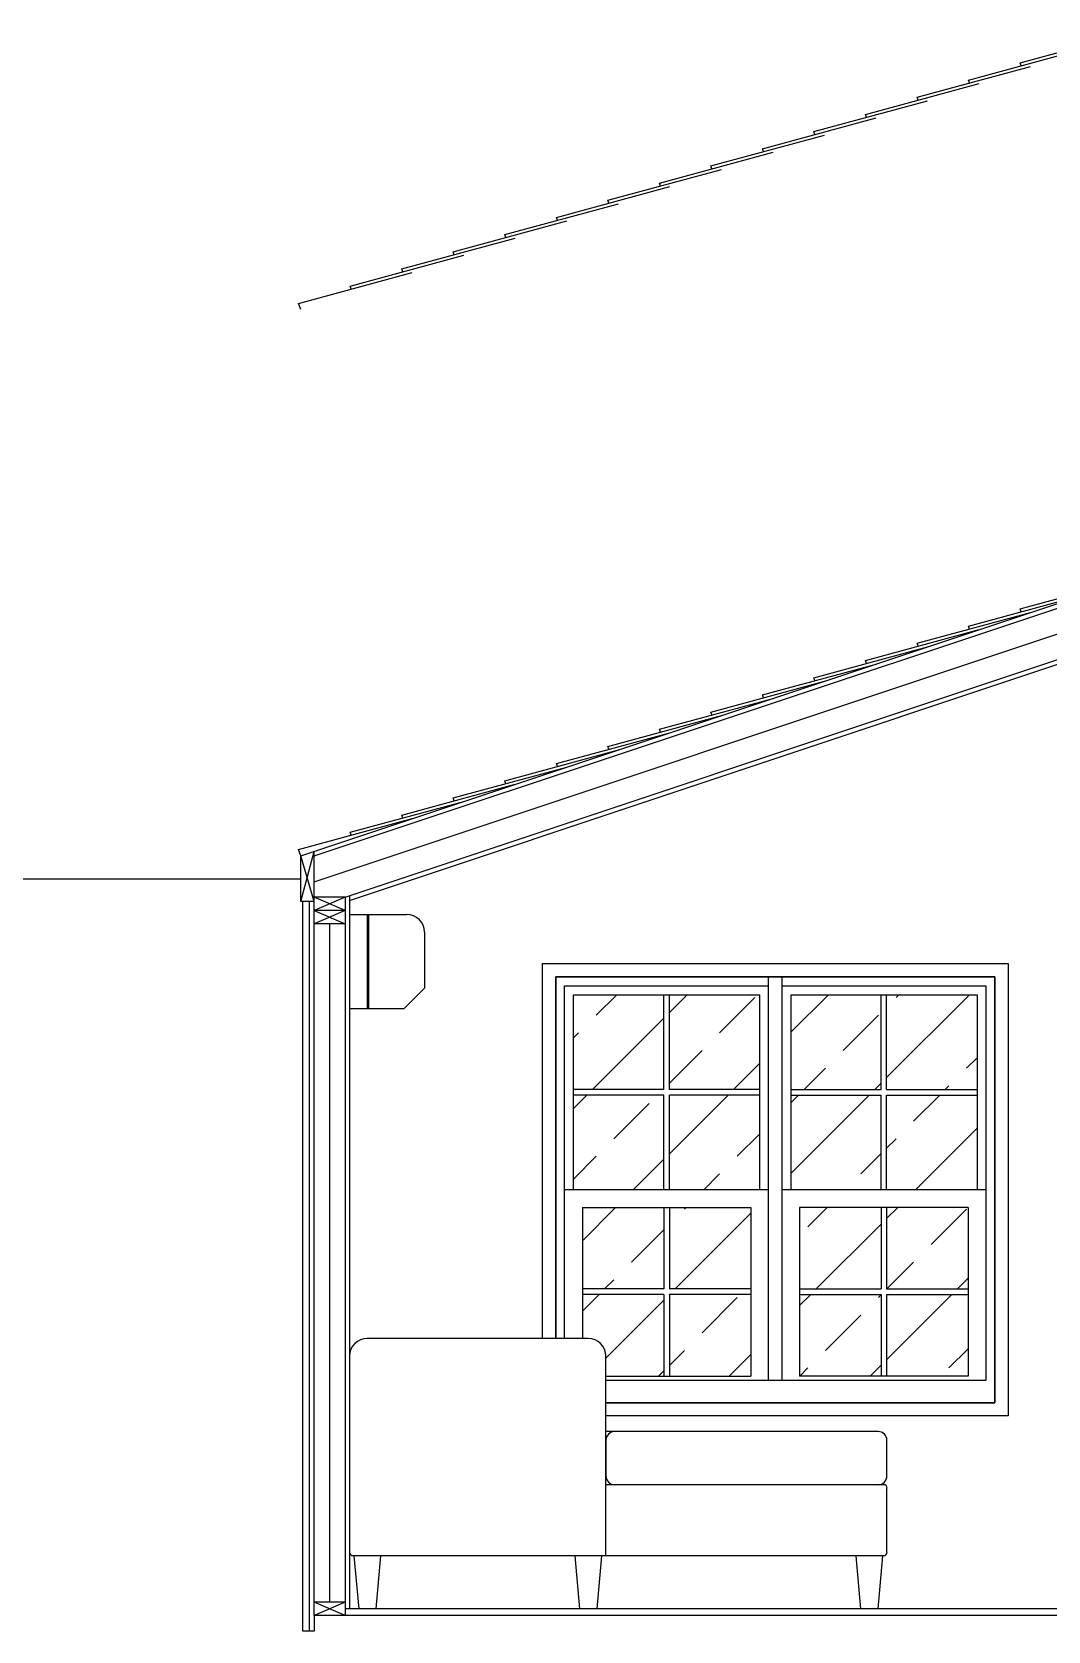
# Model space of a CAD drawing. Header units: inches. Extents: x -177 to 2825, y -2046 to -803.
# Drawn here: x 2021.2 to 2135.8, y -1320 to -1139.7 of the extents above; entities that cross this region are included whole.
import ezdxf

# ---------------------------------------------------------------- set-up
doc = ezdxf.new("R2010")
doc.units = ezdxf.units.IN
doc.header["$MEASUREMENT"] = 0
doc.layers.add('Insulation', color=7, linetype='BATTING')
doc.linetypes.add('BATTING', pattern='A,0.0001,-0.1,[134,ltypeshp.shx,S=0.1,R=0,X=-0.1,Y=0],-0.2,[134,ltypeshp.shx,S=0.1,R=180,X=0.1,Y=0],-0.1', length=0.4001)

msp = doc.modelspace()

# ---------------------------------------------------------------- hatches: boundary and pattern name
h = msp.add_hatch()
h.set_pattern_fill('ANSI33', color=256, scale=45)
h.set_pattern_definition([(45, (183.589, -1791.476), (-7.95495, 7.95495), []), (45, (191.544, -1791.476), (-7.95495, 7.95495), [5.625, -2.8125])])
h.paths.add_polyline_path([(2117.58, -1258.9), (2127.77, -1258.9), (2127.77, -1248.22), (2117.58, -1248.22)])
h.paths.add_polyline_path([(2106.77, -1258.9), (2116.96, -1258.9), (2116.96, -1248.22), (2106.77, -1248.22)])
h.paths.add_polyline_path([(2116.96, -1259.53), (2106.77, -1259.53), (2106.77, -1270.22), (2116.96, -1270.22)])
h.paths.add_polyline_path([(2117.58, -1259.53), (2117.58, -1270.22), (2127.77, -1270.22), (2127.77, -1259.53)])
h.paths.add_polyline_path([(2126.77, -1272.22), (2117.58, -1272.22), (2117.58, -1281.4), (2126.77, -1281.4)])
h.paths.add_polyline_path([(2126.77, -1282.03), (2117.58, -1282.03), (2117.58, -1291.22), (2126.77, -1291.22)])
h.paths.add_polyline_path([(2107.77, -1291.22), (2116.96, -1291.22), (2116.96, -1282.03), (2107.77, -1282.03)])
h.paths.add_polyline_path([(2107.77, -1272.22), (2107.77, -1281.4), (2116.96, -1281.4), (2116.96, -1272.22)])
h.paths.add_polyline_path([(2102.27, -1281.4), (2102.27, -1272.22), (2093.08, -1272.22), (2093.08, -1281.4)])
h.paths.add_polyline_path([(2102.27, -1282.03), (2093.08, -1282.03), (2093.08, -1291.22), (2102.27, -1291.22)])
h.paths.add_polyline_path([(2092.46, -1282.03), (2083.27, -1282.03), (2083.27, -1286.97), (2083.92, -1286.97, -0.414214), (2085.92, -1288.97), (2085.92, -1291.22), (2092.46, -1291.22)])
h.paths.add_polyline_path([(2092.46, -1272.22), (2083.27, -1272.22), (2083.27, -1281.4), (2092.46, -1281.4)])
h.paths.add_polyline_path([(2082.27, -1259.53), (2082.27, -1270.22), (2092.46, -1270.22), (2092.46, -1259.53)])
h.paths.add_polyline_path([(2093.08, -1259.53), (2093.08, -1270.22), (2103.27, -1270.22), (2103.27, -1259.53)])
h.paths.add_polyline_path([(2093.08, -1248.22), (2093.08, -1258.9), (2103.27, -1258.9), (2103.27, -1248.22)])
h.paths.add_polyline_path([(2082.27, -1248.22), (2082.27, -1258.9), (2092.46, -1258.9), (2092.46, -1248.22)])

# ---------------------------------------------------------------- linework, layer by layer
for p, q in [((2132.63, -1143.15), (2145.44, -1139.67)), ((2126.82, -1145.09), (2139.63, -1141.61)), ((2121.01, -1147.02), (2133.82, -1143.55)), ((2132.74, -1143.48), (2132.63, -1143.15)), ((2115.2, -1148.96), (2128.01, -1145.48)), ((2126.93, -1145.42), (2126.82, -1145.09)), ((2109.39, -1150.9), (2122.2, -1147.42)), ((2121.12, -1147.35), (2121.01, -1147.02)), ((2103.58, -1152.83), (2116.39, -1149.36)), ((2115.31, -1149.29), (2115.2, -1148.96)), ((2097.77, -1154.77), (2110.58, -1151.29)), ((2109.5, -1151.23), (2109.39, -1150.9)), ((2091.96, -1156.71), (2104.77, -1153.23)), ((2103.69, -1153.16), (2103.58, -1152.83)), ((2086.15, -1158.65), (2098.96, -1155.17)), ((2097.88, -1155.1), (2097.77, -1154.77)), ((2080.34, -1160.58), (2093.14, -1157.1)), ((2092.07, -1157.04), (2091.96, -1156.71)), ((2074.53, -1162.52), (2087.33, -1159.04)), ((2086.26, -1158.97), (2086.15, -1158.65)), ((2068.72, -1164.46), (2081.52, -1160.98)), ((2080.45, -1160.91), (2080.34, -1160.58)), ((2074.64, -1162.85), (2074.53, -1162.52)), ((2062.91, -1166.39), (2075.71, -1162.91)), ((2068.83, -1164.78), (2068.72, -1164.46)), ((2057.09, -1168.33), (2069.9, -1164.85)), ((2063.02, -1166.72), (2062.91, -1166.39)), ((2051.28, -1170.27), (2064.09, -1166.79)), ((2057.2, -1168.66), (2057.09, -1168.33)), ((2051.52, -1170.98), (2051.28, -1170.27)), ((2051.52, -1232.56), (2195.77, -1184.47)), ((2053.02, -1232.58), (2195.02, -1185.25)), ((2056.52, -1237.22), (2195.77, -1190.8)), ((2057.02, -1237.58), (2195.77, -1191.33)), ((2132.63, -1204.73), (2145.44, -1201.25)), ((2126.82, -1206.67), (2139.63, -1203.19)), ((2121.01, -1208.6), (2133.82, -1205.12)), ((2132.74, -1205.06), (2132.63, -1204.73)), ((2115.2, -1210.54), (2128.01, -1207.06)), ((2126.93, -1207), (2126.82, -1206.67)), ((2109.39, -1212.48), (2122.2, -1209)), ((2121.12, -1208.93), (2121.01, -1208.6)), ((2103.58, -1214.41), (2116.39, -1210.94)), ((2115.31, -1210.87), (2115.2, -1210.54)), ((2097.77, -1216.35), (2110.58, -1212.87)), ((2109.5, -1212.81), (2109.39, -1212.48)), ((2091.96, -1218.29), (2104.77, -1214.81)), ((2103.69, -1214.74), (2103.58, -1214.41)), ((2086.15, -1220.22), (2098.96, -1216.75)), ((2097.88, -1216.68), (2097.77, -1216.35)), ((2080.34, -1222.16), (2093.14, -1218.68)), ((2092.07, -1218.62), (2091.96, -1218.29)), ((2086.26, -1220.55), (2086.15, -1220.22)), ((2074.53, -1224.1), (2087.33, -1220.62)), ((2080.45, -1222.49), (2080.34, -1222.16)), ((2068.72, -1226.04), (2081.52, -1222.56)), ((2074.64, -1224.43), (2074.53, -1224.1)), ((2062.91, -1227.97), (2075.71, -1224.49)), ((2057.09, -1229.91), (2069.9, -1226.43)), ((2068.83, -1226.36), (2068.72, -1226.04)), ((2051.28, -1231.85), (2064.09, -1228.37)), ((2063.02, -1228.3), (2062.91, -1227.97)), ((2057.2, -1230.24), (2057.09, -1229.91)), ((2051.52, -1232.56), (2051.28, -1231.85)), ((2051.52, -1237.72), (2053.02, -1232.06)), ((2051.52, -1237.72), (2051.52, -1232.56)), ((2053.02, -1237.72), (2051.52, -1232.56)), ((2053.02, -1237.22), (2053.02, -1232.06)), ((2014.02, -1235.14), (2051.52, -1235.14)), ((2053.02, -1237.72), (2051.52, -1237.72)), ((2051.77, -1319.97), (2051.77, -1237.72)), ((2052.52, -1319.97), (2052.52, -1237.72)), ((2053.02, -1318.22), (2053.02, -1237.22)), ((2056.52, -1237.22), (2053.02, -1237.22)), ((2056.52, -1238.72), (2053.02, -1237.22)), ((2056.52, -1237.22), (2053.02, -1238.72)), ((2056.52, -1237.22), (2056.52, -1318.22)), ((2057.02, -1237.05), (2057.02, -1317.47)), ((2056.52, -1238.72), (2053.02, -1240.22)), ((2056.52, -1238.72), (2053.02, -1238.72)), ((2053.02, -1238.72), (2056.52, -1240.22)), ((2056.52, -1240.22), (2053.02, -1240.22)), ((2057.02, -1239.16), (2063.46, -1239.16)), ((2059.02, -1239.16), (2059.02, -1249.78)), ((2059.15, -1239.16), (2059.15, -1249.78)), ((2065.46, -1241.16), (2065.46, -1247.49)), ((2063.17, -1249.78), (2065.46, -1247.49)), ((2129.77, -1246.22), (2080.27, -1246.22)), ((2080.27, -1246.22), (2080.27, -1286.97)), ((2080.27, -1286.97), (2080.27, -1246.22)), ((2080.27, -1246.22), (2129.77, -1246.22)), ((2080.27, -1286.97), (2080.27, -1246.22)), ((2080.27, -1246.22), (2129.77, -1246.22)), ((2081.27, -1286.97), (2081.27, -1247.22)), ((2081.27, -1247.22), (2104.27, -1247.22)), ((2104.27, -1291.72), (2104.27, -1246.22)), ((2105.77, -1246.22), (2105.77, -1291.72)), ((2105.77, -1247.22), (2128.77, -1247.22)), ((2128.77, -1247.22), (2128.77, -1291.72)), ((2129.77, -1294.22), (2129.77, -1246.22)), ((2129.77, -1294.22), (2129.77, -1246.22)), ((2129.77, -1246.22), (2129.77, -1294.22)), ((2092.46, -1258.9), (2092.46, -1248.22)), ((2093.08, -1258.9), (2093.08, -1248.22)), ((2103.27, -1270.22), (2103.27, -1248.22)), ((2106.77, -1248.22), (2106.77, -1270.22)), ((2116.96, -1258.9), (2116.96, -1248.22)), ((2117.58, -1258.9), (2117.58, -1248.22)), ((2057.02, -1249.78), (2063.17, -1249.78)), ((2092.46, -1258.9), (2082.27, -1258.9)), ((2092.46, -1259.53), (2082.27, -1259.53)), ((2092.46, -1270.22), (2092.46, -1259.53)), ((2103.27, -1258.9), (2093.08, -1258.9)), ((2093.08, -1270.22), (2093.08, -1259.53)), ((2103.27, -1259.53), (2093.08, -1259.53)), ((2106.77, -1258.9), (2116.96, -1258.9)), ((2106.77, -1259.53), (2116.96, -1259.53)), ((2116.96, -1270.22), (2116.96, -1259.53)), ((2117.58, -1258.9), (2127.77, -1258.9)), ((2117.58, -1270.22), (2117.58, -1259.53)), ((2117.58, -1259.53), (2127.77, -1259.53)), ((2104.27, -1270.22), (2081.27, -1270.22)), ((2128.77, -1270.22), (2105.77, -1270.22)), ((2083.27, -1272.22), (2083.27, -1286.97)), ((2083.27, -1272.22), (2102.27, -1272.22)), ((2092.46, -1272.22), (2092.46, -1281.4)), ((2093.08, -1272.22), (2093.08, -1281.4)), ((2102.27, -1272.22), (2102.27, -1291.22)), ((2107.77, -1272.22), (2107.77, -1291.22)), ((2126.77, -1272.22), (2107.77, -1272.22)), ((2116.96, -1272.22), (2116.96, -1281.4)), ((2117.58, -1272.22), (2117.58, -1281.4)), ((2126.77, -1272.22), (2126.77, -1291.22)), ((2092.46, -1281.4), (2083.27, -1281.4)), ((2102.27, -1281.4), (2093.08, -1281.4)), ((2107.77, -1281.4), (2116.96, -1281.4)), ((2117.58, -1281.4), (2126.77, -1281.4)), ((2092.46, -1282.03), (2083.27, -1282.03)), ((2092.46, -1282.03), (2092.46, -1291.22)), ((2093.08, -1282.03), (2093.08, -1291.22)), ((2102.27, -1282.03), (2093.08, -1282.03)), ((2107.77, -1282.03), (2116.96, -1282.03)), ((2116.96, -1282.03), (2116.96, -1291.22)), ((2117.58, -1282.03), (2117.58, -1291.22)), ((2117.58, -1282.03), (2126.77, -1282.03)), ((2083.92, -1286.97), (2059.02, -1286.97)), ((2057.02, -1288.97), (2057.02, -1311.09)), ((2085.92, -1311.47), (2085.92, -1288.97)), ((2085.92, -1291.22), (2102.27, -1291.22)), ((2128.77, -1291.72), (2085.92, -1291.72)), ((2126.77, -1291.22), (2107.77, -1291.22)), ((2129.77, -1294.22), (2085.92, -1294.22)), ((2085.92, -1294.22), (2129.77, -1294.22)), ((2129.77, -1294.22), (2085.92, -1294.22)), ((2116.62, -1297.47), (2085.92, -1297.47)), ((2085.92, -1298.47), (2085.92, -1302.47)), ((2117.62, -1302.47), (2117.62, -1298.47)), ((2116.62, -1303.47), (2085.92, -1303.47)), ((2117.25, -1303.47), (2089.82, -1303.47)), ((2117.62, -1311.09), (2117.62, -1303.84)), ((2117.25, -1311.47), (2057.4, -1311.47)), ((2057.52, -1311.47), (2058.05, -1317.47)), ((2060.52, -1311.47), (2060, -1317.47)), ((2082.42, -1311.47), (2082.95, -1317.47)), ((2085.42, -1311.47), (2084.9, -1317.47)), ((2088.82, -1311.47), (2085.82, -1311.47)), ((2114.12, -1311.47), (2114.65, -1317.47)), ((2117.12, -1311.47), (2116.6, -1317.47)), ((2056.52, -1318.22), (2053.02, -1316.72)), ((2056.52, -1316.72), (2053.02, -1318.22)), ((2056.52, -1316.72), (2053.02, -1316.72)), ((2335.02, -1317.47), (2056.52, -1317.47)), ((2131.02, -1318.22), (2053.02, -1318.22)), ((2053.02, -1318.22), (2053.02, -1319.97)), ((2296.52, -1318.22), (2057.02, -1318.22)), ((2053.02, -1319.97), (2051.77, -1319.97))]:
    msp.add_line(p, q)
for points in [[(2078.77, -1286.97), (2078.77, -1244.72), (2131.27, -1244.72), (2131.27, -1295.72), (2085.92, -1295.72)], [(2082.27, -1270.22), (2082.27, -1248.22), (2103.27, -1248.22)], [(2106.77, -1248.22), (2127.77, -1248.22), (2127.77, -1270.22)]]:
    msp.add_lwpolyline(points)
for centre, radius, start, end in [((2063.46, -1241.16), 2, 0, 90), ((2059.02, -1288.97), 2, 90, 180), ((2083.92, -1288.97), 2, 0, 90), ((2086.92, -1298.47), 1, 90, 180), ((2116.62, -1298.47), 1, 0, 90), ((2086.92, -1302.47), 1, 180, 270), ((2116.62, -1302.47), 1, 270, 0), ((2117.25, -1303.84), 0.375, 0, 90), ((2057.4, -1311.09), 0.375, 180, 270), ((2117.25, -1311.09), 0.375, 270, 0)]:
    msp.add_arc(centre, radius, start, end)
at = {"layer": 'Insulation', "ltscale": 5}
msp.add_line((2053.02, -1235.48), (2195.02, -1188.15), dxfattribs=at)
at = {"layer": 'Insulation', "ltscale": 3.5}
msp.add_line((2054.77, -1240.22), (2054.77, -1316.72), dxfattribs=at)

doc.saveas('drawing.dxf')
